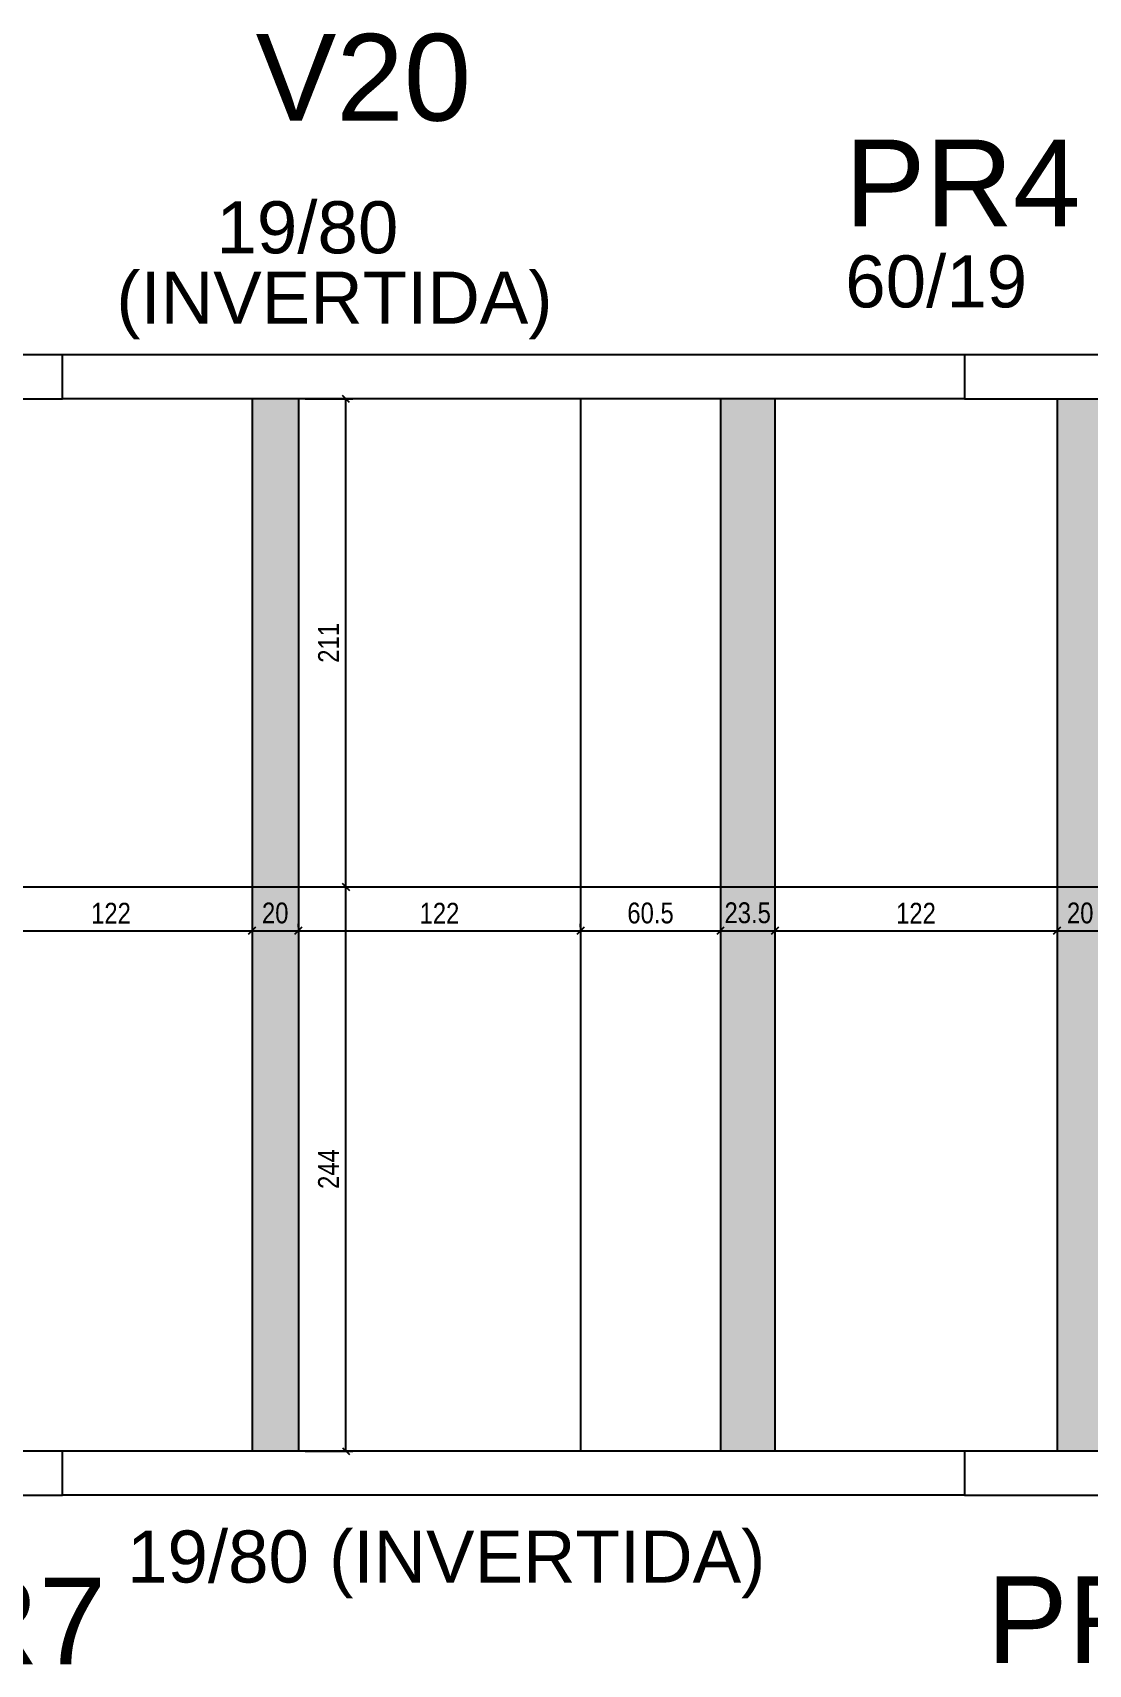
# Model space of a CAD drawing. Extents: x 1137 to 6709, y 1202 to 4823.
# Drawn here: x 3557 to 4014, y 2267 to 2973 of the extents above; entities that cross this region are included whole.
import ezdxf

# ---------------------------------------------------------------- set-up
doc = ezdxf.new("R2010")
doc.units = 0
for name, color, linetype in [('216', 7, 'Continuous'), ('220', 4, 'Continuous'), ('Painéis', 200, 'Continuous'), ('Pilares', 5, 'Continuous'), ('VIGA', 3, 'Continuous')]:
    doc.layers.add(name, color=color, linetype=linetype)
doc.layers.add('Hachura', color=251, linetype='Continuous', lineweight=9)
doc.styles.add('COTA TECNICA-50', font='techl___.ttf', dxfattribs={"height": 9})
doc.styles.get("Standard").update_dxf_attribs({"font": 'arial.ttf'})
doc.dimstyles.new('COTA PAINEL-50', dxfattribs={"dimtxt": 9, "dimasz": 3, "dimexe": 3, "dimexo": 3, "dimgap": 3, "dimtad": 1, "dimdec": 1, "dimzin": 12, "dimdsep": 46, "dimtxsty": 'COTA TECNICA-50', "dimblk1": 'OBLIQUE', "dimblk2": 'OBLIQUE', "dimsah": 1, "dimcen": 0.9, "dimclrd": 4, "dimclre": 4, "dimclrt": 240, "dimadec": 1, "dimazin": 3, "dimtfac": 1, "dimtdec": 1, "dimtmove": 0, "dimatfit": 3, "dimfxl": 1, "dimtolj": 1, "dimtzin": 12, "dimarcsym": 0})

# ---------------------------------------------------------------- blocks, each defined once
blk = doc.blocks.new('_Oblique')
at = {"color": 0, "linetype": 'ByBlock', "lineweight": -2}
blk.add_line((-0.5, -0.5), (0.5, 0.5), dxfattribs=at)
blk = doc.blocks.new('*D278')
at = {"color": 4, "lineweight": -2, "transparency": 16777216}
blk.add_line((3530.24, 2584.59), (3652.24, 2584.59), dxfattribs=at)
at = {"layer": 'Defpoints', "color": 0, "transparency": 16777216}
for p in [(3530.24, 2584.59), (3652.24, 2584.59), (3652.24, 2584.59)]:
    blk.add_point(p, dxfattribs=at)
at = {"color": 4, "lineweight": -2, "transparency": 16777216, "xscale": 3, "yscale": 3, "zscale": 3, "rotation": 180}
blk.add_blockref('_Oblique', (3530.24, 2584.59), dxfattribs=at)
at = {"color": 4, "lineweight": -2, "transparency": 16777216, "xscale": 3, "yscale": 3, "zscale": 3}
blk.add_blockref('_Oblique', (3652.24, 2584.59), dxfattribs=at)
at = {"color": 240, "transparency": 16777216, "insert": (3591.24, 2592.15), "char_height": 9, "attachment_point": 5, "style": 'COTA TECNICA-50'}
blk.add_mtext('\\A1;122', dxfattribs=at)
blk = doc.blocks.new('*D279')
at = {"color": 4, "lineweight": -2, "transparency": 16777216}
for p, q in [((3652.24, 2584.59), (3672.24, 2584.59)), ((3672.24, 2586.09), (3672.24, 2587.59))]:
    blk.add_line(p, q, dxfattribs=at)
at = {"layer": 'Defpoints', "color": 0, "transparency": 16777216}
for p in [(3652.24, 2584.59), (3672.24, 2584.59), (3672.24, 2583.09)]:
    blk.add_point(p, dxfattribs=at)
at = {"color": 4, "lineweight": -2, "transparency": 16777216, "xscale": 3, "yscale": 3, "zscale": 3, "rotation": 180}
blk.add_blockref('_Oblique', (3652.24, 2584.59), dxfattribs=at)
at = {"color": 4, "lineweight": -2, "transparency": 16777216, "xscale": 3, "yscale": 3, "zscale": 3}
blk.add_blockref('_Oblique', (3672.24, 2584.59), dxfattribs=at)
at = {"color": 240, "transparency": 16777216, "insert": (3662.24, 2592.19), "char_height": 9, "attachment_point": 5, "style": 'COTA TECNICA-50'}
blk.add_mtext('\\A1;20', dxfattribs=at)
blk = doc.blocks.new('*D280')
at = {"color": 4, "lineweight": -2, "transparency": 16777216}
for p, q in [((3672.24, 2586.09), (3672.24, 2587.59)), ((3672.24, 2584.59), (3794.24, 2584.59)), ((3794.24, 2586.09), (3794.24, 2587.59))]:
    blk.add_line(p, q, dxfattribs=at)
at = {"layer": 'Defpoints', "color": 0, "transparency": 16777216}
for p in [(3672.24, 2583.09), (3794.24, 2584.59), (3794.24, 2583.09)]:
    blk.add_point(p, dxfattribs=at)
at = {"color": 4, "lineweight": -2, "transparency": 16777216, "xscale": 3, "yscale": 3, "zscale": 3, "rotation": 180}
blk.add_blockref('_Oblique', (3672.24, 2584.59), dxfattribs=at)
at = {"color": 4, "lineweight": -2, "transparency": 16777216, "xscale": 3, "yscale": 3, "zscale": 3}
blk.add_blockref('_Oblique', (3794.24, 2584.59), dxfattribs=at)
at = {"color": 240, "transparency": 16777216, "insert": (3733.24, 2592.15), "char_height": 9, "attachment_point": 5, "style": 'COTA TECNICA-50'}
blk.add_mtext('\\A1;122', dxfattribs=at)
blk = doc.blocks.new('*D281')
at = {"color": 4, "lineweight": -2, "transparency": 16777216}
for p, q in [((3794.24, 2586.09), (3794.24, 2587.59)), ((3794.24, 2584.59), (3854.74, 2584.59))]:
    blk.add_line(p, q, dxfattribs=at)
at = {"layer": 'Defpoints', "color": 0, "transparency": 16777216}
for p in [(3794.24, 2583.09), (3854.74, 2584.59), (3854.74, 2584.59)]:
    blk.add_point(p, dxfattribs=at)
at = {"color": 4, "lineweight": -2, "transparency": 16777216, "xscale": 3, "yscale": 3, "zscale": 3, "rotation": 180}
blk.add_blockref('_Oblique', (3794.24, 2584.59), dxfattribs=at)
at = {"color": 4, "lineweight": -2, "transparency": 16777216, "xscale": 3, "yscale": 3, "zscale": 3}
blk.add_blockref('_Oblique', (3854.74, 2584.59), dxfattribs=at)
at = {"color": 240, "transparency": 16777216, "insert": (3824.49, 2592.19), "char_height": 9, "attachment_point": 5, "style": 'COTA TECNICA-50'}
blk.add_mtext('\\A1;60.5', dxfattribs=at)
blk = doc.blocks.new('*D282')
at = {"color": 4, "lineweight": -2, "transparency": 16777216}
blk.add_line((3854.74, 2584.59), (3878.24, 2584.59), dxfattribs=at)
at = {"layer": 'Defpoints', "color": 0, "transparency": 16777216}
for p in [(3854.74, 2584.59), (3878.24, 2584.59), (3878.24, 2584.59)]:
    blk.add_point(p, dxfattribs=at)
at = {"color": 4, "lineweight": -2, "transparency": 16777216, "xscale": 3, "yscale": 3, "zscale": 3, "rotation": 180}
blk.add_blockref('_Oblique', (3854.74, 2584.59), dxfattribs=at)
at = {"color": 4, "lineweight": -2, "transparency": 16777216, "xscale": 3, "yscale": 3, "zscale": 3}
blk.add_blockref('_Oblique', (3878.24, 2584.59), dxfattribs=at)
at = {"color": 240, "transparency": 16777216, "insert": (3866.49, 2592.29), "char_height": 9, "attachment_point": 5, "style": 'COTA TECNICA-50'}
blk.add_mtext('\\A1;23.5', dxfattribs=at)
blk = doc.blocks.new('*D283')
at = {"color": 4, "lineweight": -2, "transparency": 16777216}
blk.add_line((3878.24, 2584.59), (4000.24, 2584.59), dxfattribs=at)
at = {"layer": 'Defpoints', "color": 0, "transparency": 16777216}
for p in [(3878.24, 2584.59), (4000.24, 2584.59), (4000.24, 2584.59)]:
    blk.add_point(p, dxfattribs=at)
at = {"color": 4, "lineweight": -2, "transparency": 16777216, "xscale": 3, "yscale": 3, "zscale": 3, "rotation": 180}
blk.add_blockref('_Oblique', (3878.24, 2584.59), dxfattribs=at)
at = {"color": 4, "lineweight": -2, "transparency": 16777216, "xscale": 3, "yscale": 3, "zscale": 3}
blk.add_blockref('_Oblique', (4000.24, 2584.59), dxfattribs=at)
at = {"color": 240, "transparency": 16777216, "insert": (3939.24, 2592.15), "char_height": 9, "attachment_point": 5, "style": 'COTA TECNICA-50'}
blk.add_mtext('\\A1;122', dxfattribs=at)
blk = doc.blocks.new('*D284')
at = {"color": 4, "lineweight": -2, "transparency": 16777216}
blk.add_line((4000.24, 2584.59), (4020.24, 2584.59), dxfattribs=at)
at = {"layer": 'Defpoints', "color": 0, "transparency": 16777216}
for p in [(4000.24, 2584.59), (4020.24, 2584.59), (4020.24, 2584.59)]:
    blk.add_point(p, dxfattribs=at)
at = {"color": 4, "lineweight": -2, "transparency": 16777216, "xscale": 3, "yscale": 3, "zscale": 3, "rotation": 180}
blk.add_blockref('_Oblique', (4000.24, 2584.59), dxfattribs=at)
at = {"color": 4, "lineweight": -2, "transparency": 16777216, "xscale": 3, "yscale": 3, "zscale": 3}
blk.add_blockref('_Oblique', (4020.24, 2584.59), dxfattribs=at)
at = {"color": 240, "transparency": 16777216, "insert": (4010.24, 2592.19), "char_height": 9, "attachment_point": 5, "style": 'COTA TECNICA-50'}
blk.add_mtext('\\A1;20', dxfattribs=at)
blk = doc.blocks.new('*D302')
at = {"color": 4, "lineweight": -2, "transparency": 16777216}
for p, q in [((3675.24, 2603.54), (3695.84, 2603.54)), ((3692.84, 2359.54), (3692.84, 2603.54)), ((3675.24, 2359.54), (3695.84, 2359.54))]:
    blk.add_line(p, q, dxfattribs=at)
at = {"layer": 'Defpoints', "color": 0, "transparency": 16777216}
for p in [(3672.24, 2603.54), (3692.84, 2603.54), (3672.24, 2359.54)]:
    blk.add_point(p, dxfattribs=at)
at = {"color": 4, "lineweight": -2, "transparency": 16777216, "xscale": 3, "yscale": 3, "zscale": 3}
for p, rotation in [((3692.84, 2603.54), 90), ((3692.84, 2359.54), 270)]:
    blk.add_blockref('_Oblique', p, dxfattribs=dict(at, rotation=rotation))
at = {"color": 240, "transparency": 16777216, "insert": (3685.28, 2481.54), "char_height": 9, "attachment_point": 5, "rotation": 90, "style": 'COTA TECNICA-50'}
blk.add_mtext('\\A1;244', dxfattribs=at)
blk = doc.blocks.new('*D303')
at = {"color": 4, "lineweight": -2, "transparency": 16777216}
for p, q in [((3675.24, 2814.54), (3695.84, 2814.54)), ((3692.84, 2603.54), (3692.84, 2814.54)), ((3675.24, 2603.54), (3695.84, 2603.54))]:
    blk.add_line(p, q, dxfattribs=at)
at = {"layer": 'Defpoints', "color": 0, "transparency": 16777216}
for p in [(3672.24, 2814.54), (3692.84, 2814.54), (3672.24, 2603.54)]:
    blk.add_point(p, dxfattribs=at)
at = {"color": 4, "lineweight": -2, "transparency": 16777216, "xscale": 3, "yscale": 3, "zscale": 3}
for p, rotation in [((3692.84, 2814.54), 90), ((3692.84, 2603.54), 270)]:
    blk.add_blockref('_Oblique', p, dxfattribs=dict(at, rotation=rotation))
at = {"color": 240, "transparency": 16777216, "insert": (3685.29, 2709.04), "char_height": 9, "attachment_point": 5, "rotation": 90, "style": 'COTA TECNICA-50'}
blk.add_mtext('\\A1;211', dxfattribs=at)

msp = doc.modelspace()

# ---------------------------------------------------------------- hatches: boundary and pattern name
at = {"layer": 'Hachura', "linetype": 'ByBlock'}
h = msp.add_hatch(color=256, dxfattribs=at)
h.dxf.hatch_style = 1
h.paths.add_polyline_path([(3652.24, 2570.52), (3672.24, 2570.52), (3672.24, 2814.54), (3652.24, 2814.54)])
h = msp.add_hatch(color=256, dxfattribs=at)
h.dxf.hatch_style = 1
h.paths.add_polyline_path([(3854.74, 2570.53), (3878.24, 2570.53), (3878.24, 2814.54), (3854.74, 2814.54)])
h = msp.add_hatch(color=256, dxfattribs=at)
h.dxf.hatch_style = 1
h.paths.add_polyline_path([(4020.24, 2814.54), (4000.24, 2814.54), (4000.24, 2603.54), (4020.24, 2603.54)])
h.paths.add_polyline_path([(4000.24, 2359.54), (4020.24, 2359.54), (4020.24, 2603.54), (4000.24, 2603.54)])
h = msp.add_hatch(color=256, dxfattribs=at)
h.dxf.hatch_style = 1
h.paths.add_polyline_path([(3672.24, 2570.52), (3652.24, 2570.52), (3652.24, 2359.52), (3672.24, 2359.52)])
h = msp.add_hatch(color=256, dxfattribs=at)
h.dxf.hatch_style = 1
h.paths.add_polyline_path([(3878.24, 2570.53), (3854.74, 2570.53), (3854.74, 2359.53), (3878.24, 2359.53)])

# ---------------------------------------------------------------- linework, layer by layer
at = {"layer": 'Painéis', "linetype": 'ByBlock'}
for p, q in [((3652.24, 2814.54), (3652.24, 2359.54)), ((3672.24, 2814.54), (3672.24, 2359.54)), ((3794.24, 2814.54), (3794.24, 2359.54)), ((3854.74, 2814.54), (3854.74, 2359.54)), ((3878.24, 2814.54), (3878.24, 2359.54)), ((4000.24, 2814.54), (4000.24, 2359.54)), ((3088.24, 2603.54), (4442.24, 2603.54))]:
    msp.add_line(p, q, dxfattribs=at)
at = {"layer": 'Pilares'}
for points in [[(3510.24, 2814.54), (3570.24, 2814.54), (3570.24, 2833.54), (3510.24, 2833.54), (3510.24, 2814.54)], [(3960.24, 2814.54), (4020.24, 2814.54), (4020.24, 2833.54), (3960.24, 2833.54), (3960.24, 2814.54)], [(3510.24, 2340.54), (3570.24, 2340.54), (3570.24, 2359.54), (3510.24, 2359.54), (3510.24, 2340.54)], [(3960.24, 2340.54), (4020.24, 2340.54), (4020.24, 2359.54), (3960.24, 2359.54), (3960.24, 2340.54)]]:
    msp.add_lwpolyline(points, dxfattribs=at)
at = {"layer": 'VIGA'}
for p, q in [((3960.24, 2833.54), (3570.24, 2833.52)), ((3960.24, 2814.54), (3570.24, 2814.54)), ((3960.24, 2359.54), (3570.24, 2359.52)), ((3960.24, 2340.54), (3570.24, 2340.54))]:
    msp.add_line(p, q, dxfattribs=at)

# ---------------------------------------------------------------- texts
at = {"layer": '216'}
for s, p in [('19/80', (3636.83, 2877.48)), ('60/19', (3908.66, 2854.09)), ('(INVERTIDA)', (3593.55, 2847.07)), ('19/80 (INVERTIDA)', (3598.17, 2302.74))]:
    msp.add_text(s, height=22.5, dxfattribs=at).set_placement(p)
at = {"layer": '220'}
for s, p in [('V20', (3653.75, 2934.85)), ('PR4', (3908.42, 2889.14)), ('PR7', (3487.2, 2267.36)), ('PR8', (3969.87, 2267.96))]:
    msp.add_text(s, height=37.5, dxfattribs=at).set_placement(p)

# ---------------------------------------------------------------- dimensions: what is measured, and where the dimension line sits
dim = msp.add_linear_dim(base=(3692.84, 2814.54), p1=(3672.24, 2603.54), p2=(3672.24, 2814.54), angle=90, dimstyle='COTA PAINEL-50', override={"dimtmove": 1})
dim.commit()
dim.dimension.update_dxf_attribs({"geometry": '*D303', "text_midpoint": (3685.29, 2709.04)})
dim = msp.add_linear_dim(base=(3692.84, 2603.54), p1=(3672.24, 2359.54), p2=(3672.24, 2603.54), angle=90, dimstyle='COTA PAINEL-50')
dim.commit()
dim.dimension.update_dxf_attribs({"geometry": '*D302', "text_midpoint": (3685.28, 2481.54)})
for base, p1, p2, picture, middle in [((3652.24, 2584.59), (3530.24, 2584.59), (3652.24, 2584.59), '*D278', (3591.24, 2592.15)), ((3672.24, 2584.59), (3652.24, 2584.59), (3672.24, 2583.09), '*D279', (3662.24, 2592.19)), ((3794.24, 2584.59), (3672.24, 2583.09), (3794.24, 2583.09), '*D280', (3733.24, 2592.15)), ((3854.74, 2584.59), (3794.24, 2583.09), (3854.74, 2584.59), '*D281', (3824.49, 2592.19)), ((4000.24, 2584.59), (3878.24, 2584.59), (4000.24, 2584.59), '*D283', (3939.24, 2592.15)), ((4020.24, 2584.59), (4000.24, 2584.59), (4020.24, 2584.59), '*D284', (4010.24, 2592.19))]:
    dim = msp.add_linear_dim(base=base, p1=p1, p2=p2, dimstyle='COTA PAINEL-50', override={"dimtmove": 1})
    dim.commit()
    dim.dimension.update_dxf_attribs({"geometry": picture, "text_midpoint": middle})
dim = msp.add_linear_dim(base=(3878.24, 2584.59), p1=(3854.74, 2584.59), p2=(3878.24, 2584.59), dimstyle='COTA PAINEL-50', override={"dimtmove": 1})
dim.commit()
dim.dimension.update_dxf_attribs({"geometry": '*D282', "text_midpoint": (3866.49, 2584.59), "dimtype": 160})

doc.saveas('drawing.dxf')
